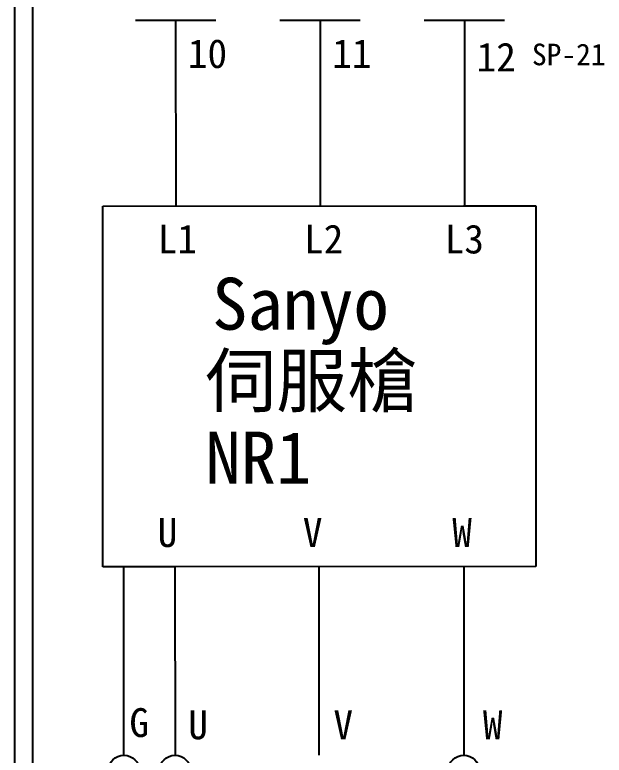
# Model space of a CAD drawing. Extents: x 10 to 297, y 3 to 207.
# Drawn here: x 10 to 50.8, y 57.4 to 108.7 of the extents above; entities that cross this region are included whole.
import ezdxf

# ---------------------------------------------------------------- set-up
doc = ezdxf.new("R2010")
doc.units = 0
doc.layers.get('0').update_dxf_attribs({"linetype": 'CONTINUOUS'})
doc.layers.add('圖框層', color=7, linetype='CONTINUOUS')
doc.layers.add('標尺寸層', color=3, linetype='CONTINUOUS')
doc.styles.add('STSL', font='kaiu.ttf')

msp = doc.modelspace()

# ---------------------------------------------------------------- linework, layer by layer
msp.add_line((41.093, 70.429), (41.098, 57.361))
for centre in [(17.557, 56.29), (21.098, 56.29), (41.098, 56.29)]:
    msp.add_circle(centre, 1.071)
at = {"layer": '圖框層', "color": 7}
for p, q in [((10, 3), (10, 206.969)), ((11.25, 4.25), (11.25, 205.719))]:
    msp.add_line(p, q, dxfattribs=at)
at = {"layer": '標尺寸層', "color": 7}
for p, q in [((18.351, 108.309), (23.919, 108.309)), ((21.139, 108.309), (21.144, 95.424)), ((28.351, 108.309), (33.919, 108.309)), ((31.139, 108.309), (31.144, 95.424)), ((38.351, 108.309), (43.919, 108.309)), ((41.139, 108.309), (41.144, 95.431)), ((16.092, 95.422), (41.083, 95.431)), ((16.092, 70.422), (16.092, 95.422)), ((41.083, 95.431), (46.083, 95.431)), ((46.083, 95.431), (46.083, 70.431)), ((21.092, 70.422), (16.092, 70.422)), ((17.557, 57.361), (17.557, 70.422)), ((46.083, 70.431), (21.092, 70.422)), ((21.093, 70.422), (21.098, 57.361)), ((31.083, 57.357), (31.078, 70.426))]:
    msp.add_line(p, q, dxfattribs=at)

# ---------------------------------------------------------------- texts
at = {"layer": '圖框層', "color": 4, "style": 'STSL'}
for s, height, p in [('10', 2, (21.985, 104.995)), ('11', 2, (31.985, 104.995)), ('12', 2, (41.985, 104.754)), ('SP-21', 1.5, (45.818, 105.184)), ('L1', 2, (19.893, 92.141)), ('L2', 2, (30.033, 92.141)), ('L3', 2, (39.774, 92.141)), ('Sanyo', 3.6, (23.666, 86.855)), ('伺服槍', 3.6, (23.199, 81.528)), ('NR1', 3.6, (23.199, 76.19)), ('U', 2, (19.893, 71.792)), ('V', 2, (29.949, 71.792)), ('W', 2, (40.301, 71.792)), ('G', 2, (17.938, 58.621)), ('U', 2, (22.012, 58.468)), ('V', 2, (32.068, 58.468)), ('W', 2, (42.42, 58.468))]:
    msp.add_text(s, height=height, dxfattribs=at).set_placement(p)

doc.saveas('drawing.dxf')
